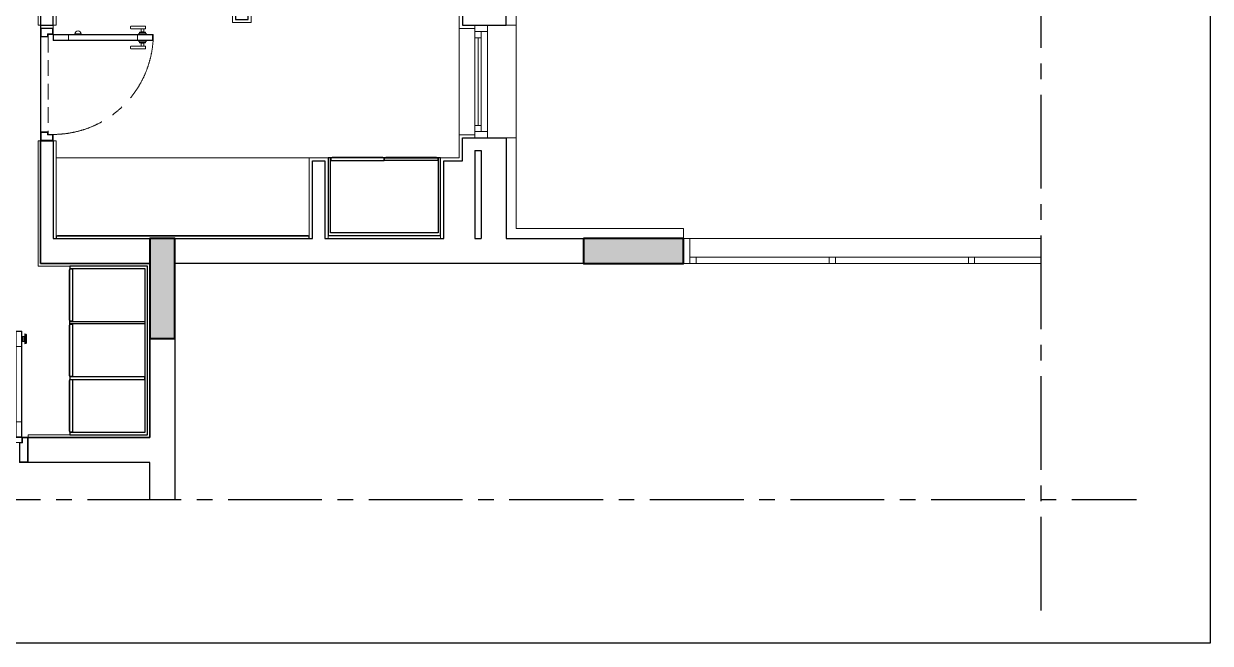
# Model space of a CAD drawing. Header units: inches. Extents: x -12478 to 399182, y -16583 to 525552.
# Drawn here: x 100143 to 109636, y 3 to 4957 of the extents above; entities that cross this region are included whole.
import ezdxf

# ---------------------------------------------------------------- set-up
doc = ezdxf.new("R2010")
doc.units = ezdxf.units.IN
doc.header["$LTSCALE"] = 1000
doc.header["$MEASUREMENT"] = 0
for name, pattern in [('CENTER', [2, 1.25, -0.25, 0.25, -0.25]), ('HIDDEN2', [0.1875, 0.125, -0.0625]), ('XREF-V2-GF_COLS$0$XREF-V-COLS-GF$0$CENTER2', [1.125, 0.75, -0.125, 0.125, -0.125])]:
    doc.linetypes.add(name, pattern=pattern)
for name, color, linetype in [('8', 8, 'Continuous'), ('A-WALL', 7, 'Continuous'), ('WOOD 01', 34, 'Continuous')]:
    doc.layers.add(name, color=color, linetype=linetype)
for name, color, linetype, lineweight in [('A-DOOR', 134, 'Continuous', 18), ('A-FLOR-FIXT', 114, 'Continuous', 9), ('A-GLAZ', 134, 'Continuous', 18), ('A-WALL-TILE', 8, 'Continuous', 9), ('CQ Marble', 6, 'Continuous', 0), ('Glass-Mirror', 4, 'Continuous', 0), ('XREF-V2-GF_COLS$0$A-COLS', 5, 'Continuous', 40), ('XREF-V2-GF_COLS$0$A-COLS-PATT', 252, 'Continuous', 20)]:
    doc.layers.add(name, color=color, linetype=linetype, lineweight=lineweight)

# ---------------------------------------------------------------- blocks, each defined once
blk = doc.blocks.new('*U120')
for p, q in [((350, 1000), (350, 200)), ((400, 1000), (350, 1000)), ((350, 1000), (400, 1000)), ((354, 996), (354, 204)), ((354, 996), (396, 996)), ((396, 204), (396, 996)), ((400, 200), (400, 1000)), ((400, 1000), (400, 1000)), ((354, 876), (396, 876)), ((350, 200), (400, 200))]:
    blk.add_line(p, q)
at = {"color": 253, "linetype": 'HIDDEN2'}
for p, q in [((380, 160), (-380, 160)), ((-380, 100), (380, 100))]:
    blk.add_line(p, q, dxfattribs=at)
for points in [[(350, 950), (350, 880), (340, 890), (340, 940)], [(400, 950), (400, 880), (410, 890), (410, 940)], [(330.7, 925), (305, 925), (305, 905), (330.7, 905)], [(337, 940), (332, 940), (332, 890), (337, 890)], [(413, 940), (418, 940), (418, 890), (413, 890)], [(419.3, 925), (445, 925), (445, 905), (419.3, 905)], [(-450, 200), (-400, 200), (-400, 160), (-380, 160), (-380, 100), (-450, 100)], [(-446, 196), (-404, 196), (-404, 156), (-384, 156), (-384, 104), (-446, 104)], [(450, 200), (400, 200), (400, 160), (380, 160), (380, 100), (450, 100)], [(446, 196), (404, 196), (404, 156), (384, 156), (384, 104), (446, 104)]]:
    blk.add_lwpolyline(points, close=True)
at = {"flags": 128}
for points in [[(396, 876), (354, 876), (354, 996), (396, 996)], [(396, 204), (354, 204), (354, 324), (396, 324)]]:
    blk.add_lwpolyline(points, close=True, dxfattribs=at)
for points in [[(305, 936), (305, 824, -0.414214), (301, 820), (289, 820, -0.414214), (285, 824), (285, 936, -0.414214), (289, 940), (301, 940, -0.414214)], [(445, 936), (445, 824, 0.414214), (449, 820), (461, 820, 0.414214), (465, 824), (465, 936, 0.414214), (461, 940), (449, 940, 0.414214)]]:
    blk.add_lwpolyline(points, format="xyb", close=True)
at = {"linetype": 'CENTER', "ltscale": 0.4}
blk.add_arc((402.3, 199.4), 802.3, 93.7386, 179.9566, dxfattribs=at)
blk = doc.blocks.new('*U117')
for p, q in [((-800, 1050), (-850, 1050)), ((-850, 1050), (-800, 1050)), ((-850, 200), (-850, 1050)), ((-804, 1046), (-846, 1046)), ((-846, 204), (-846, 1046)), ((-804, 1046), (-804, 204)), ((-800, 1050), (-800, 200)), ((800, 1050), (800, 200)), ((850, 1050), (800, 1050)), ((800, 1050), (850, 1050)), ((804, 1046), (804, 204)), ((804, 1046), (846, 1046)), ((846, 204), (846, 1046)), ((850, 200), (850, 1050)), ((-873, 1027.5), (-873, 947.5)), ((-869, 1007.5), (-859, 1007.5)), ((-869, 1007.5), (-869, 967.5)), ((-869, 967.5), (-859, 967.5)), ((-859, 1007.5), (-859, 967.5)), ((-855, 1007.5), (-850, 1007.5)), ((-855, 1007.5), (-855, 967.5)), ((-855, 967.5), (-850, 967.5)), ((-795, 1007.5), (-800, 1007.5)), ((-795, 967.5), (-800, 967.5)), ((-795, 1007.5), (-795, 967.5)), ((-781, 1007.5), (-791, 1007.5)), ((-791, 1007.5), (-791, 967.5)), ((-781, 967.5), (-791, 967.5)), ((-781, 1007.5), (-781, 967.5)), ((-777, 1027.5), (-777, 947.5)), ((777, 1027.5), (777, 947.5)), ((781, 1007.5), (781, 967.5)), ((781, 1007.5), (791, 1007.5)), ((781, 967.5), (791, 967.5)), ((791, 1007.5), (791, 967.5)), ((795, 1007.5), (795, 967.5)), ((795, 1007.5), (800, 1007.5)), ((795, 967.5), (800, 967.5)), ((855, 1007.5), (850, 1007.5)), ((855, 967.5), (850, 967.5)), ((855, 1007.5), (855, 967.5)), ((869, 1007.5), (859, 1007.5)), ((859, 1007.5), (859, 967.5)), ((869, 967.5), (859, 967.5)), ((869, 1007.5), (869, 967.5)), ((873, 1027.5), (873, 947.5)), ((-804, 926), (-846, 926)), ((804, 926), (846, 926)), ((-800, 200), (-850, 200)), ((800, 200), (850, 200))]:
    blk.add_line(p, q)
at = {"color": 253, "linetype": 'HIDDEN2'}
for p, q in [((-830, 160), (830, 160)), ((830, 0), (-830, 0))]:
    blk.add_line(p, q, dxfattribs=at)
at = {"flags": 128}
for points in [[(-846, 926), (-804, 926), (-804, 1046), (-846, 1046)], [(846, 926), (804, 926), (804, 1046), (846, 1046)], [(-846, 204), (-804, 204), (-804, 324), (-846, 324)], [(846, 204), (804, 204), (804, 324), (846, 324)]]:
    blk.add_lwpolyline(points, close=True, dxfattribs=at)
for points in [[(-888, 1019.5), (-888, 955.5)], [(-878, 1025.7), (-878, 949.3)], [(-772, 1025.7), (-772, 949.3)], [(-762, 1019.5), (-762, 955.5)], [(762, 1019.5), (762, 955.5)], [(772, 1025.7), (772, 949.3)], [(878, 1025.7), (878, 949.3)], [(888, 1019.5), (888, 955.5)]]:
    blk.add_lwpolyline(points)
for points in [[(-873, 1027.5), (-873, 947.5, -2.191511)], [(-777, 1027.5), (-777, 947.5, 2.191511)], [(777, 1027.5), (777, 947.5, -2.191511)], [(873, 1027.5), (873, 947.5, 2.191511)]]:
    blk.add_lwpolyline(points, format="xyb")
for points in [[(-900, 200), (-850, 200), (-850, 160), (-830, 160), (-830, 0), (-900, 0)], [(-896, 196), (-854, 196), (-854, 156), (-834, 156), (-834, 4), (-896, 4)], [(900, 200), (850, 200), (850, 160), (830, 160), (830, 0), (900, 0)], [(896, 196), (854, 196), (854, 156), (834, 156), (834, 4), (896, 4)]]:
    blk.add_lwpolyline(points, close=True)
at = {"linetype": 'CENTER', "ltscale": 0.4}
for centre, start, end in [((-852.8, 198.8), 0.07766, 86.45093), ((852.8, 198.8), 93.54907, 179.92234)]:
    blk.add_arc(centre, 852.8, start, end, dxfattribs=at)
for centre, start, end in [((-861.3, 987.5), 106.2602, 129.79182), ((-861.3, 987.5), 230.20818, 253.7398), ((-788.7, 987.5), 50.20818, 73.7398), ((-788.7, 987.5), 286.2602, 309.79182), ((788.7, 987.5), 106.2602, 129.79182), ((788.7, 987.5), 230.20818, 253.7398), ((861.3, 987.5), 50.20818, 73.7398), ((861.3, 987.5), 286.2602, 309.79182)]:
    blk.add_arc(centre, 41.7, start, end)

msp = doc.modelspace()

# ---------------------------------------------------------------- hatches: boundary and pattern name
at = {"layer": 'XREF-V2-GF_COLS$0$A-COLS-PATT'}
for points in [[(101152.7, 2440), (101352.7, 2440), (101352.7, 3239.5), (101152.7, 3239.5)], [(104622.7, 3239.6), (104622.7, 3039.6), (105422.7, 3039.6), (105422.7, 3239.6)]]:
    msp.add_hatch(color=256, dxfattribs=at).paths.add_polyline_path(points)

# ---------------------------------------------------------------- linework, layer by layer
at = {"layer": '8', "color": 1}
msp.add_lwpolyline([(91005.6, 14341.8), (109636.3, 14341.8), (109636.3, 2.7), (91005.6, 2.7)], close=True, dxfattribs=at)
at = {"layer": '8', "color": 1, "elevation": 0}
msp.add_lwpolyline([(101152.7, 1649.5), (98277.7, 1649.6), (98277.7, 6349.5), (93752.7, 6349.5), (93752.6, 12344.5), (103652.6, 12344.5), (103652.7, 6349.5), (100277.7, 6349.5), (100277.7, 3040.9), (101152.7, 3040.9), (101152.7, 1649.5)], dxfattribs=at)
at = {"layer": 'A-DOOR'}
for p, q in [((103802.7, 4844.6, 0), (103752.7, 4844.6, 0)), ((103777.7, 4844.6, 0), (103777.7, 4144.6, 0)), ((103802.7, 4144.6, 0), (103752.7, 4144.6, 0))]:
    msp.add_line(p, q, dxfattribs=at)
at = {"layer": 'A-DOOR', "elevation": 0}
for points in [[(100277.7, 4921.9), (100377.7, 4921.9), (100377.7, 4946.9), (100277.7, 4946.9)], [(103852.7, 4944.6), (103752.7, 4944.6), (103752.7, 4044.6), (103852.7, 4044.6)], [(103852.7, 4944.6), (103752.7, 4944.6), (103752.7, 4894.6), (103852.7, 4894.6)], [(103802.7, 4894.6), (103752.7, 4894.6), (103752.7, 4094.6), (103802.7, 4094.6)], [(103852.7, 4044.6), (103752.7, 4044.6), (103752.7, 4094.6), (103852.7, 4094.6)]]:
    msp.add_lwpolyline(points, close=True, dxfattribs=at)
msp.add_lwpolyline([(100602.7, 4876), (100552.7, 4876, -1)], format="xyb", close=True, dxfattribs=at)
at = {"layer": 'A-FLOR-FIXT', "lineweight": 0}
for p, q in [((102577.7, 3864.6, 0), (102577.7, 3264.6)), ((100532.7, 1669.5, 0), (101132.7, 1669.5))]:
    msp.add_line(p, q, dxfattribs=at)
at = {"layer": 'A-GLAZ'}
for p, q in [((105472.7, 3239.6, 0), (108282.7, 3239.6, 0)), ((105472.7, 3089.6, 0), (108282.7, 3089.6, 0)), ((105472.7, 3039.6, 0), (108282.7, 3039.6, 0))]:
    msp.add_line(p, q, dxfattribs=at)
at = {"layer": 'A-GLAZ', "elevation": 0}
for points in [[(105422.7, 3039.6), (105472.7, 3039.6), (105472.7, 3239.6), (105422.7, 3239.6)], [(105472.7, 3039.6), (105522.7, 3039.6), (105522.7, 3089.6), (105472.7, 3089.6)], [(106586.7, 3039.6), (106636.7, 3039.6), (106636.7, 3089.6), (106586.7, 3089.6)], [(107700.7, 3039.6), (107750.7, 3039.6), (107750.7, 3089.6), (107700.7, 3089.6)]]:
    msp.add_lwpolyline(points, close=True, dxfattribs=at)
at = {"layer": 'A-WALL', "color": 1}
for p, q in [((103752.7, 3944.6, 0), (103752.7, 3239.6, 0)), ((103752.7, 3944.6, 0), (103802.7, 3944.6, 0)), ((103802.7, 3944.6, 0), (103802.7, 3239.6, 0)), ((103752.7, 3239.6, 0), (103802.7, 3239.6, 0))]:
    msp.add_line(p, q, dxfattribs=at)
at = {"layer": 'A-WALL', "elevation": 0}
msp.add_lwpolyline([(103994.4, 8586), (104002.6, 9914.6), (103652.6, 9914.6), (103652.6, 6349.5), (100277.6, 6349.5), (100277.7, 6349.5), (100277.7, 6349.5), (100277.7, 6149.5), (100277.7, 6149.5), (100277.7, 4947), (100377.7, 4947), (100377.6, 6249.5), (101837.7, 6249.5), (101837.7, 4992.3), (101937.7, 4992.3), (101937.7, 6249.5), (103652.6, 6249.5), (103652.7, 4944.6), (104002.7, 4944.6), (104002.7, 6249.6)], close=True, dxfattribs=at)
msp.add_lwpolyline([(101152.7, 1151.2), (101152.7, 1449.5), (100177.7, 1449.5), (100177.7, 1649.5), (101152.7, 1649.5), (101152.7, 3039.5), (100277.7, 3039.5), (100277.7, 4022), (100377.7, 4022), (100377.7, 3239.5), (101352.7, 3239.5), (102452.7, 3239.6), (102452.7, 3859.6), (102552.7, 3859.6), (102552.7, 3239.6), (103502.7, 3239.6), (103502.7, 3859.6), (103652.7, 3859.6), (103652.7, 3859.6), (103652.7, 3859.6), (103652.7, 4044.6), (104002.7, 4044.6), (104002.7, 3239.6), (105422.7, 3239.6), (105422.7, 3039.6), (101352.7, 3039.5), (101352.7, 1151.2)], dxfattribs=at)
at = {"layer": 'A-WALL-TILE'}
for p, q in [((104002.7, 4944.6, 0), (104082.7, 4944.6, 0)), ((104002.7, 4044.6, 0), (104082.7, 4044.6, 0))]:
    msp.add_line(p, q, dxfattribs=at)
at = {"layer": 'A-WALL-TILE', "elevation": 0}
msp.add_lwpolyline([(105422.7, 3239.6), (105422.7, 3319.6), (104082.7, 3319.6), (104082.6, 9914.6), (104002.6, 9914.6)], dxfattribs=at)
at = {"layer": 'A-WALL-TILE', "lineweight": 0, "elevation": 0}
for points in [[(100257.7, 6349.5), (100257.7, 4947), (100277.7, 4946.9)], [(100277.7, 4021.9), (100257.7, 4022), (100257.7, 3019.5), (101132.7, 3019.5), (101132.7, 1669.5), (100177.7, 1669.5), (100177.7, 1649.5)]]:
    msp.add_lwpolyline(points, dxfattribs=at)
at = {"layer": 'CQ Marble'}
msp.add_line((103627.7, 4069.6, 0), (103627.7, 4919.6, 0), dxfattribs=at)
at = {"layer": 'CQ Marble', "elevation": 0}
for points in [[(100377.7, 4947), (100402.7, 4946.9), (100402.6, 6024.4), (101812.7, 6024.5), (101812.7, 4967.3), (101962.7, 4967.3), (101962.7, 6224.5), (103627.6, 6224.5), (103627.7, 4919.6), (103752.7, 4919.6)], [(100377.7, 4022), (100402.7, 4022), (100402.7, 3239.5)], [(103477.7, 3239.6), (103477.7, 3884.6), (103627.7, 3884.6), (103627.7, 4069.6), (103752.7, 4069.6)], [(102427.7, 3239.6), (102427.7, 3264.5), (102427.7, 3884.6), (102577.7, 3884.6), (102577.7, 3239.6)]]:
    msp.add_lwpolyline(points, dxfattribs=at)
msp.add_lwpolyline([(100402.7, 3239.5), (102427.7, 3239.5), (102427.7, 3884.6), (100402.7, 3884.6)], close=True, dxfattribs=at)
at = {"layer": 'Defpoints', "linetype": 'XREF-V2-GF_COLS$0$XREF-V-COLS-GF$0$CENTER2'}
for p, q in [((108282.7, 264.3, 0), (108282.6, 10722, 0)), ((91653, 1151.9, 0), (109046.4, 1151.9, 0))]:
    msp.add_line(p, q, dxfattribs=at)
at = {"layer": 'Glass-Mirror', "lineweight": 0, "elevation": 0}
for points in [[(103015.7, 3890.6), (102609.7, 3890.6), (102599.7, 3887.6), (102599.7, 3884.6), (103025.7, 3884.6), (103025.7, 3887.6)], [(103039.7, 3890.6), (103445.7, 3890.6), (103455.7, 3887.6), (103455.7, 3884.6), (103029.7, 3884.6), (103029.7, 3887.6)], [(102417.7, 3264.5), (100412.7, 3264.5), (100402.7, 3261.5), (100402.7, 3258.5), (102427.7, 3258.5), (102427.7, 3261.5)], [(100506.7, 2588.2), (100506.7, 2987.5), (100509.7, 2997.5), (100512.7, 2997.5), (100512.7, 2578.2), (100509.7, 2578.2)], [(100506.7, 2144.9), (100506.7, 2544.2), (100509.7, 2554.2), (100512.7, 2554.2), (100512.7, 2134.9), (100509.7, 2134.9)], [(100506.7, 1701.6), (100506.7, 2100.9), (100509.7, 2110.9), (100512.7, 2110.9), (100512.7, 1691.6), (100509.7, 1691.6)]]:
    msp.add_lwpolyline(points, close=True, dxfattribs=at)
at = {"layer": 'WOOD 01', "elevation": 0}
for points in [[(102597.7, 3284.6), (102597.7, 3884.6), (102577.7, 3884.6), (102577.7, 3264.6), (103477.7, 3264.6), (103477.7, 3884.6), (103457.7, 3884.6), (103457.7, 3284.6), (102597.7, 3284.6)], [(101112.7, 1689.5), (100512.7, 1689.5), (100512.7, 1669.5), (101132.7, 1669.5), (101132.7, 3019.5), (100512.7, 3019.5), (100512.7, 2999.5), (101112.7, 2999.5), (101112.7, 1689.5)]]:
    msp.add_lwpolyline(points, dxfattribs=at)
for points in [[(102599.7, 3884.6), (102599.7, 3864.6), (103025.7, 3864.6), (103025.7, 3884.6)], [(103455.7, 3884.6), (103455.7, 3864.6), (103029.7, 3864.6), (103029.7, 3884.6)], [(100402.7, 3258.5), (100402.7, 3238.5), (102427.7, 3238.5), (102427.7, 3258.5)], [(100512.7, 2997.5), (100532.7, 2997.5), (100532.7, 2578.2), (100512.7, 2578.2)], [(100512.7, 2576.2), (101112.7, 2576.2), (101112.7, 2556.2), (100512.7, 2556.2)], [(100512.7, 2554.2), (100532.7, 2554.2), (100532.7, 2134.9), (100512.7, 2134.9)], [(100512.7, 2112.9), (101112.7, 2112.9), (101112.7, 2132.9), (100512.7, 2132.9)], [(100512.7, 2110.9), (100532.7, 2110.9), (100532.7, 1691.6), (100512.7, 1691.6)]]:
    msp.add_lwpolyline(points, close=True, dxfattribs=at)
at = {"layer": 'XREF-V2-GF_COLS$0$A-COLS', "elevation": 0}
for points in [[(101152.7, 2440), (101352.7, 2440), (101352.7, 3239.5), (101152.7, 3239.5)], [(101152.7, 2440), (101352.7, 2440), (101352.7, 3239.5), (101152.7, 3239.5)], [(104622.7, 3239.6), (104622.7, 3039.6), (105422.7, 3039.6), (105422.7, 3239.6)], [(104622.7, 3239.6), (104622.7, 3039.6), (105422.7, 3039.6), (105422.7, 3239.6)]]:
    msp.add_lwpolyline(points, close=True, dxfattribs=at)

# ---------------------------------------------------------------- block references
at = {"layer": 'A-DOOR', "xscale": -1}
for name, p, rotation in [('*U120', (100177.7, 4472, 0), 270.000423282991), ('*U117', (99277.7, 1449.5, 0), 0.0004232829856221087)]:
    msp.add_blockref(name, p, dxfattribs=dict(at, rotation=rotation))

doc.saveas('drawing.dxf')
